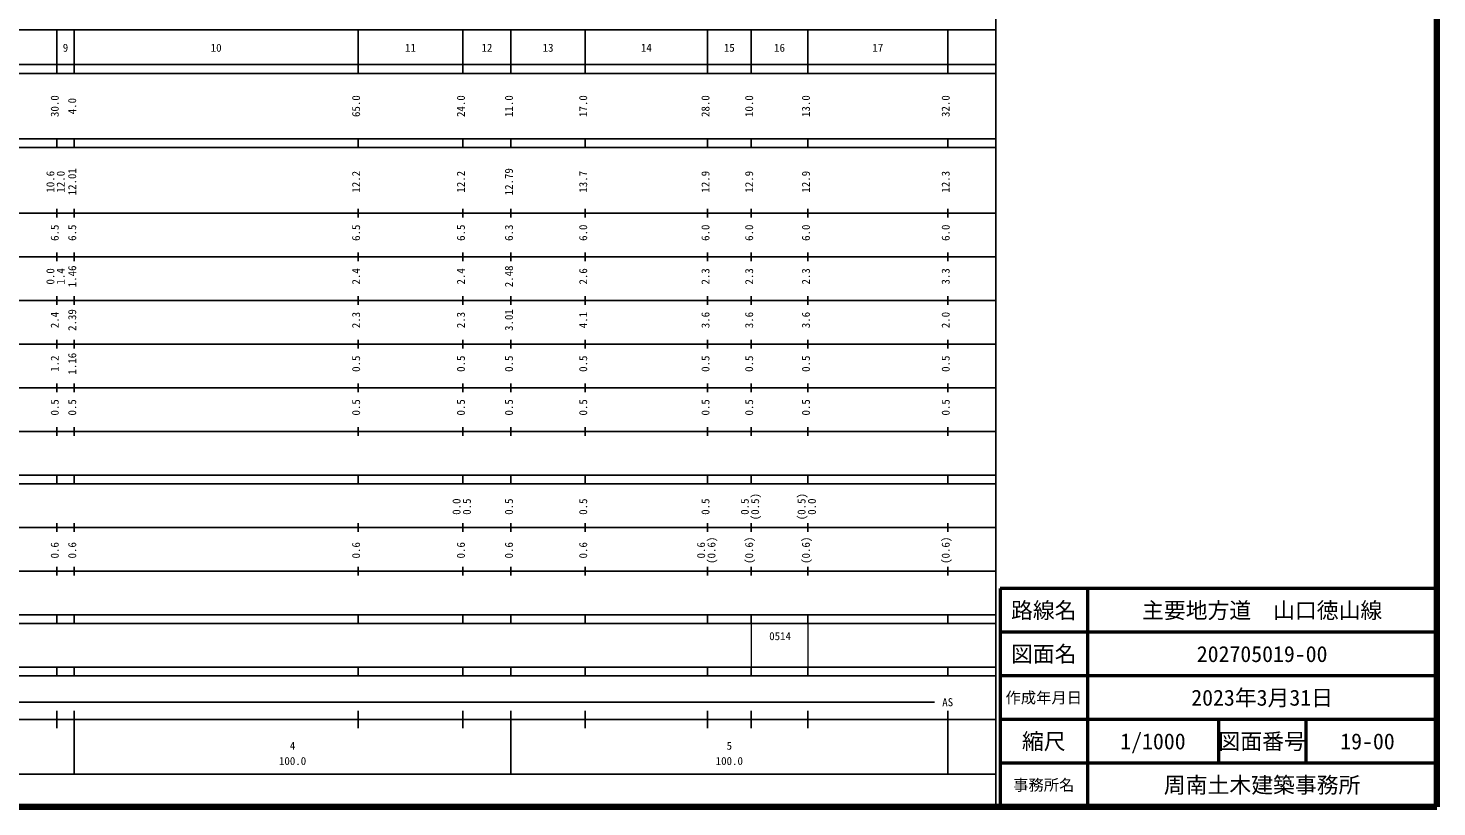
# Model space of a CAD drawing. Units: millimetres on the paper, enlarged 1000 times. Extents: x 40000 to 680000, y 20000 to 380000.
# Drawn here: x 357460 to 680000, y 20000 to 198357 of the extents above; entities that cross this region are included whole.
import ezdxf
from ezdxf.enums import TextEntityAlignment as Align

# ---------------------------------------------------------------- set-up
doc = ezdxf.new("R2010")
doc.units = ezdxf.units.MM
doc.header["$LTSCALE"] = 1000
for name, color, linetype, lineweight in [('M-TTL', 2, 'Continuous', 140), ('M-TTL-BAND', 7, 'Continuous', 25), ('M-TTL-FRAM', 2, 'Continuous', 50), ('M-TTL-LINE', 7, 'Continuous', 50)]:
    doc.layers.add(name, color=color, linetype=linetype, lineweight=lineweight)
doc.layers.add('M-TTL-TXT', color=7, linetype='Continuous')
doc.styles.add('ＭＳ ゴシック', font='')
doc.styles.get('ＭＳ ゴシック').set_extended_font_data('MS Gothic')

msp = doc.modelspace()

# ---------------------------------------------------------------- linework, layer by layer
at = {"layer": 'M-TTL'}
for p, q in [((680000, 20000), (680000, 380000)), ((40000, 20000), (680000, 20000))]:
    msp.add_line(p, q, dxfattribs=at)
at = {"layer": 'M-TTL-BAND'}
for p, q in [((579000, 20000), (579000, 370000)), ((68000, 198000), (579000, 198000)), ((364000, 188000), (364000, 198000)), ((368000, 188000), (368000, 198000)), ((433000, 188000), (433000, 198000)), ((457000, 188000), (457000, 198000)), ((468000, 188000), (468000, 198000)), ((485000, 188000), (485000, 198000)), ((513000, 188000), (513000, 198000)), ((523000, 188000), (523000, 198000)), ((536000, 188000), (536000, 198000)), ((568000, 188000), (568000, 198000)), ((40000, 190000), (579000, 190000)), ((40000, 188000), (579000, 188000)), ((40000, 173000), (579000, 173000)), ((40000, 171000), (579000, 171000)), ((364000, 171000), (364000, 173000)), ((368000, 171000), (368000, 173000)), ((433000, 171000), (433000, 173000)), ((457000, 171000), (457000, 173000)), ((468000, 171000), (468000, 173000)), ((485000, 171000), (485000, 173000)), ((513000, 171000), (513000, 173000)), ((523000, 171000), (523000, 173000)), ((536000, 171000), (536000, 173000)), ((568000, 171000), (568000, 173000)), ((40000, 156000), (579000, 156000)), ((364000, 155000), (364000, 157000)), ((368000, 155000), (368000, 157000)), ((433000, 155000), (433000, 157000)), ((457000, 155000), (457000, 157000)), ((468000, 155000), (468000, 157000)), ((485000, 155000), (485000, 157000)), ((513000, 155000), (513000, 157000)), ((523000, 155000), (523000, 157000)), ((536000, 155000), (536000, 157000)), ((568000, 155000), (568000, 157000)), ((46000, 146000), (579000, 146000)), ((364000, 145000), (364000, 147000)), ((368000, 145000), (368000, 147000)), ((433000, 145000), (433000, 147000)), ((457000, 145000), (457000, 147000)), ((468000, 145000), (468000, 147000)), ((485000, 145000), (485000, 147000)), ((513000, 145000), (513000, 147000)), ((523000, 145000), (523000, 147000)), ((536000, 145000), (536000, 147000)), ((568000, 145000), (568000, 147000)), ((52000, 136000), (579000, 136000)), ((364000, 135000), (364000, 137000)), ((368000, 135000), (368000, 137000)), ((433000, 135000), (433000, 137000)), ((457000, 135000), (457000, 137000)), ((468000, 135000), (468000, 137000)), ((485000, 135000), (485000, 137000)), ((513000, 135000), (513000, 137000)), ((523000, 135000), (523000, 137000)), ((536000, 135000), (536000, 137000)), ((568000, 135000), (568000, 137000)), ((46000, 126000), (579000, 126000)), ((364000, 125000), (364000, 127000)), ((368000, 125000), (368000, 127000)), ((433000, 125000), (433000, 127000)), ((457000, 125000), (457000, 127000)), ((468000, 125000), (468000, 127000)), ((485000, 125000), (485000, 127000)), ((513000, 125000), (513000, 127000)), ((523000, 125000), (523000, 127000)), ((536000, 125000), (536000, 127000)), ((568000, 125000), (568000, 127000)), ((364000, 115000), (364000, 117000)), ((368000, 115000), (368000, 117000)), ((433000, 115000), (433000, 117000)), ((457000, 115000), (457000, 117000)), ((468000, 115000), (468000, 117000)), ((485000, 115000), (485000, 117000)), ((513000, 115000), (513000, 117000)), ((523000, 115000), (523000, 117000)), ((536000, 115000), (536000, 117000)), ((568000, 115000), (568000, 117000)), ((52000, 116000), (579000, 116000)), ((364000, 105000), (364000, 107000)), ((368000, 105000), (368000, 107000)), ((433000, 105000), (433000, 107000)), ((457000, 105000), (457000, 107000)), ((468000, 105000), (468000, 107000)), ((485000, 105000), (485000, 107000)), ((513000, 105000), (513000, 107000)), ((523000, 105000), (523000, 107000)), ((536000, 105000), (536000, 107000)), ((568000, 105000), (568000, 107000)), ((46000, 106000), (579000, 106000)), ((40000, 96000), (579000, 96000)), ((40000, 94000), (579000, 94000)), ((364000, 94000), (364000, 96000)), ((368000, 94000), (368000, 96000)), ((433000, 94000), (433000, 96000)), ((457000, 94000), (457000, 96000)), ((468000, 94000), (468000, 96000)), ((485000, 94000), (485000, 96000)), ((513000, 94000), (513000, 96000)), ((523000, 94000), (523000, 96000)), ((536000, 94000), (536000, 96000)), ((568000, 94000), (568000, 96000)), ((49000, 84000), (579000, 84000)), ((364000, 83000), (364000, 85000)), ((368000, 83000), (368000, 85000)), ((433000, 83000), (433000, 85000)), ((457000, 83000), (457000, 85000)), ((468000, 83000), (468000, 85000)), ((485000, 83000), (485000, 85000)), ((513000, 83000), (513000, 85000)), ((523000, 83000), (523000, 85000)), ((536000, 83000), (536000, 85000)), ((568000, 83000), (568000, 85000)), ((364000, 73000), (364000, 75000)), ((368000, 73000), (368000, 75000)), ((433000, 73000), (433000, 75000)), ((457000, 73000), (457000, 75000)), ((468000, 73000), (468000, 75000)), ((485000, 73000), (485000, 75000)), ((513000, 73000), (513000, 75000)), ((523000, 73000), (523000, 75000)), ((536000, 73000), (536000, 75000)), ((568000, 73000), (568000, 75000)), ((40000, 74000), (579000, 74000)), ((40000, 64000), (579000, 64000)), ((40000, 62000), (579000, 62000)), ((364000, 62000), (364000, 64000)), ((368000, 62000), (368000, 64000)), ((433000, 62000), (433000, 64000)), ((457000, 62000), (457000, 64000)), ((468000, 62000), (468000, 64000)), ((485000, 62000), (485000, 64000)), ((513000, 62000), (513000, 64000)), ((523000, 62000), (523000, 64000)), ((536000, 62000), (536000, 64000)), ((568000, 62000), (568000, 64000)), ((40000, 52000), (579000, 52000)), ((364000, 50000), (364000, 52000)), ((368000, 50000), (368000, 52000)), ((433000, 50000), (433000, 52000)), ((457000, 50000), (457000, 52000)), ((468000, 50000), (468000, 52000)), ((485000, 50000), (485000, 52000)), ((513000, 50000), (513000, 52000)), ((523000, 50000), (523000, 52000)), ((536000, 50000), (536000, 52000)), ((568000, 50000), (568000, 52000)), ((40000, 50000), (579000, 50000)), ((71000, 44000), (565000, 44000)), ((364000, 38000), (364000, 42000)), ((368000, 27500), (368000, 42000)), ((433000, 38000), (433000, 42000)), ((457000, 38000), (457000, 42000)), ((468000, 27500), (468000, 42000)), ((485000, 38000), (485000, 42000)), ((513000, 38000), (513000, 42000)), ((523000, 38000), (523000, 42000)), ((536000, 38000), (536000, 42000)), ((568000, 27500), (568000, 42000)), ((40000, 40000), (579000, 40000)), ((68000, 27500), (579000, 27500))]:
    msp.add_line(p, q, dxfattribs=at)
at = {"layer": 'M-TTL-BAND', "lineweight": 13}
for p, q in [((523000, 62000), (523000, 52000)), ((536000, 62000), (536000, 52000))]:
    msp.add_line(p, q, dxfattribs=at)
at = {"layer": 'M-TTL-FRAM'}
for p, q in [((680000, 70000), (580000, 70000)), ((580000, 70000), (580000, 20000))]:
    msp.add_line(p, q, dxfattribs=at)
at = {"layer": 'M-TTL-LINE'}
for p, q in [((600000, 70000), (600000, 20000)), ((680000, 60000), (580000, 60000)), ((680000, 50000), (580000, 50000)), ((680000, 40000), (580000, 40000)), ((630000, 40000), (630000, 30000)), ((650000, 40000), (650000, 30000)), ((680000, 30000), (580000, 30000))]:
    msp.add_line(p, q, dxfattribs=at)

# ---------------------------------------------------------------- texts
at = {"layer": 'M-TTL-BAND', "style": 'ＭＳ ゴシック'}
for s, p in [('9', (366000, 192405)), ('10', (400500, 192405)), ('11', (445000, 192405)), ('12', (462500, 192405)), ('13', (476500, 192405)), ('14', (499000, 192405)), ('15', (518000, 192405)), ('16', (529500, 192405)), ('17', (552000, 192405)), ('0514', (529630, 57634)), ('AS', (568000, 42500)), ('4', (418000, 32523)), ('5', (518000, 32523)), ('100.0', (418000, 29033)), ('100.0', (518000, 29033))]:
    msp.add_text(s, height=1833, dxfattribs=at).set_placement(p, align=Align.BOTTOM_CENTER)
for s, p in [('30.0', (365000, 180500)), ('4.0', (369000, 180500)), ('65.0', (434000, 180500)), ('24.0', (458000, 180500)), ('11.0', (469000, 180500)), ('17.0', (486000, 180500)), ('28.0', (514000, 180500)), ('10.0', (524000, 180500)), ('13.0', (537000, 180500)), ('32.0', (569000, 180500)), ('10.6', (364000, 163174)), ('12.0', (366370, 163174)), ('12.01', (369000, 163174)), ('12.2', (434000, 163174)), ('12.2', (458000, 163174)), ('12.79', (469000, 163174)), ('13.7', (486000, 163174)), ('12.9', (514000, 163174)), ('12.9', (524000, 163174)), ('12.9', (537000, 163174)), ('12.3', (569000, 163174)), ('6.5', (365000, 151500)), ('6.5', (369000, 151500)), ('6.5', (434000, 151500)), ('6.5', (458000, 151500)), ('6.3', (469000, 151500)), ('6.0', (486000, 151500)), ('6.0', (514000, 151500)), ('6.0', (524000, 151500)), ('6.0', (537000, 151500)), ('6.0', (569000, 151500)), ('0.0', (364000, 141500)), ('1.4', (366370, 141500)), ('1.46', (369000, 141500)), ('2.4', (434000, 141500)), ('2.4', (458000, 141500)), ('2.48', (469000, 141500)), ('2.6', (486000, 141500)), ('2.3', (514000, 141500)), ('2.3', (524000, 141500)), ('2.3', (537000, 141500)), ('3.3', (569000, 141500)), ('2.4', (365000, 131500)), ('2.39', (369000, 131500)), ('2.3', (434000, 131500)), ('2.3', (458000, 131500)), ('3.01', (469000, 131500)), ('4.1', (486000, 131500)), ('3.6', (514000, 131500)), ('3.6', (524000, 131500)), ('3.6', (537000, 131500)), ('2.0', (569000, 131500)), ('1.2', (365000, 121500)), ('1.16', (369000, 121500)), ('0.5', (434000, 121500)), ('0.5', (458000, 121500)), ('0.5', (469000, 121500)), ('0.5', (486000, 121500)), ('0.5', (514000, 121500)), ('0.5', (524000, 121500)), ('0.5', (537000, 121500)), ('0.5', (569000, 121500)), ('0.5', (365000, 111500)), ('0.5', (369000, 111500)), ('0.5', (434000, 111500)), ('0.5', (458000, 111500)), ('0.5', (469000, 111500)), ('0.5', (486000, 111500)), ('0.5', (514000, 111500)), ('0.5', (524000, 111500)), ('0.5', (537000, 111500)), ('0.5', (569000, 111500)), ('0.0', (457000, 88764)), ('0.5', (459370, 88764)), ('0.5', (469000, 88764)), ('0.5', (486000, 88764)), ('0.5', (514000, 88764)), ('0.5', (523000, 88764)), ('(0.5)', (525370, 88764)), ('(0.5)', (536000, 88764)), ('0.0', (538370, 88764)), ('(0.6)', (515370, 78764)), ('(0.6)', (524000, 78764)), ('(0.6)', (537000, 78764)), ('(0.6)', (569000, 78764)), ('0.6', (365000, 78764)), ('0.6', (369000, 78764)), ('0.6', (434000, 78764)), ('0.6', (458000, 78764)), ('0.6', (469000, 78764)), ('0.6', (486000, 78764)), ('0.6', (513000, 78764))]:
    msp.add_text(s, height=1833, rotation=90, dxfattribs=at).set_placement(p, align=Align.BOTTOM_CENTER)
at = {"layer": 'M-TTL-TXT', "style": 'ＭＳ ゴシック'}
for s, height, p in [('路線名', 3666, (590000, 65000)), ('路線名', 3666, (590000, 65000)), ('主要地方道\u3000山口徳山線', 3666, (640000, 65000)), ('図面名', 3666, (590000, 55000)), ('図面名', 3666, (590000, 55000)), ('202705019-00', 3666, (640000, 55000)), ('作成年月日', 2566, (590000, 45000)), ('作成年月日', 2566, (590000, 45000)), ('2023年3月31日', 3666, (640000, 45000)), ('縮尺', 3666, (590000, 35000)), ('縮尺', 3666, (590000, 35000)), ('1/1000', 3666, (615000, 35000)), ('図面番号', 3666, (640000, 35000)), ('図面番号', 3666, (640000, 35000)), ('19-00', 3666, (664125, 35000)), ('事務所名', 2566, (590000, 25000)), ('事務所名', 2566, (590000, 25000)), ('周南土木建築事務所', 3666, (640000, 25000))]:
    msp.add_text(s, height=height, dxfattribs=at).set_placement(p, align=Align.MIDDLE_CENTER)

doc.saveas('drawing.dxf')
